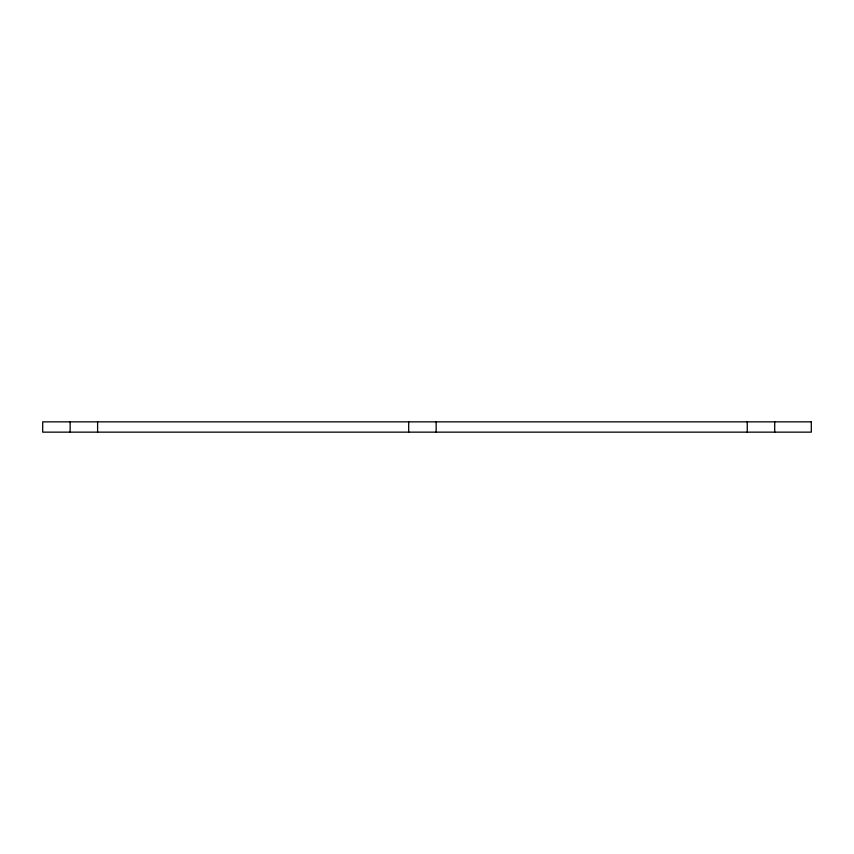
<?xml version="1.0" encoding="UTF-8"?>
<svg xmlns="http://www.w3.org/2000/svg" width="854" height="854" viewBox="0 0 854 854"><rect width="100%" height="100%" fill="white"/><g stroke="black" fill="none" stroke-linecap="round" stroke-linejoin="round"><path stroke-width="1.28" d="M774.706 421.855L774.706 432.145M747.25 421.855L747.25 432.145M436.148 421.855L436.148 432.145M408.692 421.855L408.692 432.145M97.602 421.855L97.602 432.145M70.145 421.855L70.145 432.145M811.3 421.855L42.7 421.855L42.7 432.145L811.3 432.145L811.3 421.855"/></g></svg>
